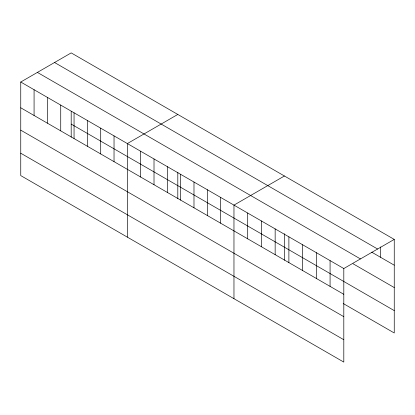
<?xml version="1.0" encoding="UTF-8"?>
<svg xmlns="http://www.w3.org/2000/svg" width="415" height="415" viewBox="0 0 415 415"><rect width="100%" height="100%" fill="white"/><g stroke="black" fill="none" stroke-linecap="round" stroke-linejoin="round"><path stroke-width="0.62" d="M20.75 82.02L343.807 268.536L343.807 362.103L20.75 175.592L20.75 82.02L71.193 52.897L394.25 239.408L394.25 332.98L343.174 303.495M177.802 114.447L127.358 143.569L127.358 237.141M284.41 175.996L233.967 205.119L233.967 298.691M343.807 268.536L394.25 239.408M54.547 62.504L377.603 249.021M371.731 252.185L394.25 265.185M37.397 72.407L360.453 258.924M353.061 263.774L394.25 287.559M71.193 124.095L394.25 310.607M20.75 107.791L343.807 294.308M20.75 130.165L343.807 316.681M20.75 153.218L343.807 339.729M380.519 246.946L380.519 257.259M330.075 260.604L330.075 286.381M316.344 252.678L316.344 278.455M302.618 244.751L302.618 270.528M288.887 236.825L288.887 262.602M284.41 233.744L284.41 260.241M275.155 228.898L275.155 254.675M261.424 220.972L261.424 246.749M247.698 213.045L247.698 238.822M220.64 197.426L220.64 223.197M207.313 189.733L207.313 215.504M193.987 182.04L193.987 207.811M180.66 174.347L180.66 200.118M177.802 172.199L177.802 198.692M167.338 166.648L167.338 192.425M154.012 158.955L154.012 184.732M140.685 151.262L140.685 177.039M114.032 135.876L114.032 161.648M100.705 128.183L100.705 153.955M87.378 120.49L87.378 146.262M74.052 112.797L74.052 138.569M71.193 111.287L71.193 137.142M60.73 105.099L60.73 130.875M47.403 97.406L47.403 123.182M34.077 89.713L34.077 115.489"/></g></svg>
